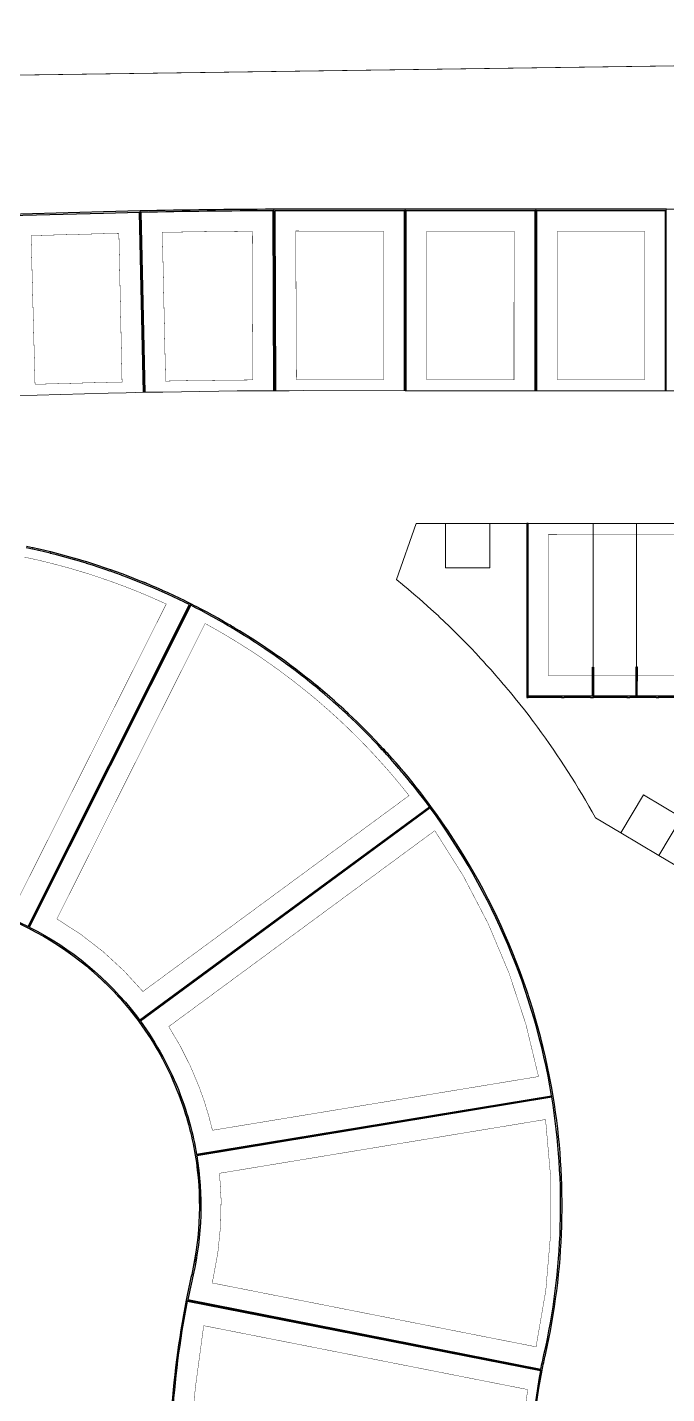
# Model space of a CAD drawing. Header units: centimetres. Extents: x -6122352 to 4157695, y -1694241 to 1947892.
# Drawn here: x -92802 to -4659, y -71780 to 116538 of the extents above; entities that cross this region are included whole.
import ezdxf

# ---------------------------------------------------------------- set-up
doc = ezdxf.new("R2010")
doc.units = ezdxf.units.CM
doc.header["$MEASUREMENT"] = 0
doc.linetypes.add('XR-AR-END-SETTING OUT PLAN$0$23261-XR-AR-SI-GF$0$HIDDEN', pattern=[0.375, 0.25, -0.125])
for name, color, linetype, lineweight, true_color in [('08-Compound Wall-1', 7, 'Continuous', 25, 0xa80000), ('08-Compound Wall-2', 6, 'Continuous', 25, 0xff00ff), ('23585-XR-AR-DAMAC PLOT LIMITS$0$1-End units', 7, 'Continuous', 5, 0xf8991e), ('23585-XR-AR-DAMAC PLOT LIMITS$0$1-Open Space', 7, 'Continuous', 5, 0x90cf5a), ('23585-XR-AR-DAMAC PLOT LIMITS$0$1-Utility', 7, 'Continuous', 5, 0x8db1ff)]:
    doc.layers.add(name, color=color, linetype=linetype, lineweight=lineweight, true_color=true_color)
doc.layers.add('23585-XR-AR-BOUNDARY WALLS AND SETBACKS$0$setback', color=7, linetype='XR-AR-END-SETTING OUT PLAN$0$23261-XR-AR-SI-GF$0$HIDDEN')
doc.layers.add('@MI-REF LAYER', color=7, linetype='Continuous')
for name, color, linetype, lineweight in [('23585-XR-AR-DAMAC PLOT LIMITS$0$1-LV3', 231, 'Continuous', 5), ('23585-XR-AR-DAMAC PLOT LIMITS$0$1-Mid units', 41, 'Continuous', 5), ('23585-XR-AR-DAMAC PLOT LIMITS$0$1-V75', 142, 'Continuous', 5), ('A-ANNO-TEXT', 3, 'Continuous', 25)]:
    doc.layers.add(name, color=color, linetype=linetype, lineweight=lineweight)
doc.layers.add('23585-XR-AR-DAMAC PLOT LIMITS$0$D-Phase New', color=7, linetype='Continuous', true_color=0x000080)

# ---------------------------------------------------------------- blocks, each defined once
blk = doc.blocks.new('23585-XR-AR-BOUNDARY WALLS AND SETBACKS')
at = {"transparency": 33554679}
h = blk.add_hatch(color=6, dxfattribs=at)
h.dxf.hatch_style = 1
h.paths.add_polyline_path([(496363.77, 2768902.43), (496363.69, 2768902.34), (496360.76, 2768905.03), (496360.84, 2768905.12)])
h.paths.add_polyline_path([(496367.82, 2768906.85), (496367.74, 2768906.76), (496364.76, 2768909.5), (496364.84, 2768909.59)])
h.paths.add_polyline_path([(496371.88, 2768911.28), (496371.8, 2768911.19), (496368.64, 2768914.08), (496368.72, 2768914.17)])
h.paths.add_polyline_path([(496376.04, 2768915.61), (496375.95, 2768915.52), (496372.87, 2768918.35), (496372.95, 2768918.44)])
h.paths.add_polyline_path([(496382.62, 2768916.75), (496382.54, 2768916.66), (496379.54, 2768919.22), (496379.62, 2768919.31)])
h.paths.add_polyline_path([(496380.09, 2768920.03), (496380.01, 2768919.94), (496376.75, 2768922.93), (496376.83, 2768923.02)])
h.paths.add_polyline_path([(496383.62, 2768923.7), (496379.57, 2768919.28), (496379.49, 2768919.36), (496383.53, 2768923.78)])
h.paths.add_polyline_path([(496379.57, 2768919.27), (496375.52, 2768914.85), (496375.43, 2768914.93), (496379.48, 2768919.35)])
h.paths.add_polyline_path([(496375.51, 2768914.85), (496372.96, 2768912.06), (496372.87, 2768912.13), (496375.43, 2768914.93)])
h.paths.add_polyline_path([(496386.56, 2768921.27), (496386.49, 2768921.18), (496383.6, 2768923.65), (496383.68, 2768923.74)])
h.paths.add_polyline_path([(496384.14, 2768924.45), (496384.06, 2768924.37), (496380.97, 2768927.2), (496381.06, 2768927.28)])
h.paths.add_polyline_path([(496387.68, 2768928.12), (496383.63, 2768923.7), (496383.54, 2768923.78), (496387.59, 2768928.2)])
h.paths.add_polyline_path([(496390.41, 2768925.88), (496390.33, 2768925.79), (496387.65, 2768928.08), (496387.73, 2768928.17)])
h.paths.add_polyline_path([(496391.74, 2768932.55), (496387.69, 2768928.13), (496387.6, 2768928.21), (496391.65, 2768932.63)])
h.paths.add_polyline_path([(496388.2, 2768928.88), (496388.11, 2768928.79), (496385.08, 2768931.57), (496385.16, 2768931.66)])
h.paths.add_polyline_path([(496394.3, 2768935.54), (496389.95, 2768939.52), (496390.03, 2768939.61), (496394.38, 2768935.63)])
h.paths.add_polyline_path([(496396.56, 2768937.81), (496394.48, 2768935.54), (496394.39, 2768935.63), (496396.47, 2768937.89)])
h.paths.add_polyline_path([(496394.47, 2768935.54), (496391.74, 2768932.56), (496391.65, 2768932.64), (496394.38, 2768935.62)])
h.paths.add_polyline_path([(496394.4, 2768935.44), (496398.75, 2768931.46), (496398.83, 2768931.54), (496394.48, 2768935.53)])
h.paths.add_polyline_path([(496403.7, 2768939.49), (496403.62, 2768939.4), (496400.58, 2768942.19), (496400.66, 2768942.28)])
h.paths.add_polyline_path([(496400.56, 2768942.37), (496400.48, 2768942.28), (496397.44, 2768945.06), (496397.52, 2768945.15)])
h.paths.add_polyline_path([(496400.61, 2768942.24), (496396.56, 2768937.82), (496396.48, 2768937.9), (496400.52, 2768942.32)])
h.paths.add_polyline_path([(496404.66, 2768946.66), (496400.62, 2768942.24), (496400.53, 2768942.32), (496404.58, 2768946.74)])
h.paths.add_polyline_path([(496407.8, 2768943.87), (496407.72, 2768943.78), (496404.63, 2768946.61), (496404.72, 2768946.7)])
h.paths.add_polyline_path([(496404.61, 2768946.8), (496404.53, 2768946.71), (496401.44, 2768949.54), (496401.53, 2768949.62)])
h.paths.add_polyline_path([(496408.72, 2768951.08), (496404.67, 2768946.67), (496404.58, 2768946.75), (496408.63, 2768951.16)])
h.paths.add_polyline_path([(496408.67, 2768951.22), (496408.58, 2768951.13), (496405.33, 2768954.11), (496405.41, 2768954.2)])
h.paths.add_polyline_path([(496412.03, 2768948.14), (496411.95, 2768948.05), (496408.69, 2768951.04), (496408.77, 2768951.12)])
h.paths.add_polyline_path([(496412.77, 2768955.51), (496408.72, 2768951.09), (496408.64, 2768951.17), (496412.68, 2768955.59)])
h.paths.add_polyline_path([(496416.77, 2768960.07), (496416.69, 2768959.98), (496413.43, 2768962.96), (496413.52, 2768963.05)])
h.paths.add_polyline_path([(496420.13, 2768956.99), (496420.05, 2768956.9), (496416.79, 2768959.88), (496416.88, 2768959.97)])
h.paths.add_polyline_path([(496416.82, 2768959.93), (496412.78, 2768955.51), (496412.69, 2768955.6), (496416.74, 2768960.01)])
h.paths.add_polyline_path([(496420.88, 2768964.35), (496416.83, 2768959.94), (496416.74, 2768960.02), (496420.79, 2768964.44)])
h.paths.add_polyline_path([(496412.72, 2768955.64), (496412.64, 2768955.55), (496409.55, 2768958.38), (496409.63, 2768958.47)])
h.paths.add_polyline_path([(496415.91, 2768952.72), (496415.83, 2768952.63), (496412.74, 2768955.46), (496412.82, 2768955.55)])
h.paths.add_polyline_path([(496424.01, 2768961.57), (496423.93, 2768961.48), (496420.85, 2768964.31), (496420.93, 2768964.4)])
h.paths.add_polyline_path([(496420.83, 2768964.49), (496420.74, 2768964.4), (496417.66, 2768967.23), (496417.74, 2768967.32)])
h.paths.add_polyline_path([(496428.24, 2768965.84), (496428.16, 2768965.75), (496424.9, 2768968.73), (496424.98, 2768968.82)])
h.paths.add_polyline_path([(496424.88, 2768968.91), (496424.8, 2768968.83), (496421.54, 2768971.81), (496421.62, 2768971.9)])
h.paths.add_polyline_path([(496424.93, 2768968.78), (496420.88, 2768964.36), (496420.8, 2768964.44), (496424.84, 2768968.86)])
h.paths.add_polyline_path([(496428.98, 2768973.2), (496424.94, 2768968.79), (496424.85, 2768968.87), (496428.9, 2768973.28)])
h.paths.add_polyline_path([(496428.93, 2768973.34), (496428.85, 2768973.25), (496425.76, 2768976.08), (496425.85, 2768976.17)])
h.paths.add_polyline_path([(496432.12, 2768970.42), (496432.04, 2768970.33), (496428.95, 2768973.15), (496429.04, 2768973.24)])
h.paths.add_polyline_path([(496433.04, 2768977.63), (496428.99, 2768973.21), (496428.9, 2768973.29), (496432.95, 2768977.71)])
h.paths.add_polyline_path([(496436.12, 2768974.89), (496436.04, 2768974.8), (496433.01, 2768977.58), (496433.09, 2768977.67)])
h.paths.add_polyline_path([(496432.99, 2768977.76), (496432.91, 2768977.67), (496429.87, 2768980.45), (496429.95, 2768980.54)])
h.paths.add_polyline_path([(496437.09, 2768982.05), (496433.04, 2768977.63), (496432.96, 2768977.71), (496437, 2768982.13)])
h.paths.add_polyline_path([(496439.08, 2768984.22), (496437.1, 2768982.06), (496437.01, 2768982.14), (496438.99, 2768984.3)])
h.paths.add_polyline_path([(496450.51, 2768990.59), (496450.43, 2768990.51), (496447.4, 2768993.28), (496447.48, 2768993.37)])
h.paths.add_polyline_path([(496447.38, 2768993.47), (496447.29, 2768993.38), (496444.26, 2768996.16), (496444.34, 2768996.25)])
h.paths.add_polyline_path([(496447.43, 2768993.33), (496443.38, 2768988.91), (496443.29, 2768988.99), (496447.34, 2768993.41)])
h.paths.add_polyline_path([(496451.48, 2768997.75), (496447.43, 2768993.34), (496447.35, 2768993.42), (496451.39, 2768997.83)])
h.paths.add_polyline_path([(496454.62, 2768994.97), (496454.53, 2768994.88), (496451.45, 2768997.71), (496451.53, 2768997.79)])
h.paths.add_polyline_path([(496451.43, 2768997.89), (496451.35, 2768997.8), (496448.26, 2769000.63), (496448.34, 2769000.72)])
h.paths.add_polyline_path([(496455.53, 2769002.18), (496451.49, 2768997.76), (496451.4, 2768997.84), (496455.45, 2769002.26)])
h.paths.add_polyline_path([(496458.84, 2768999.24), (496458.76, 2768999.15), (496455.5, 2769002.13), (496455.59, 2769002.22)])
h.paths.add_polyline_path([(496455.48, 2769002.31), (496455.4, 2769002.22), (496452.14, 2769005.21), (496452.23, 2769005.3)])
h.paths.add_polyline_path([(496459.59, 2769006.6), (496455.54, 2769002.18), (496455.45, 2769002.27), (496459.5, 2769006.68)])
h.paths.add_polyline_path([(496462.72, 2769003.82), (496462.64, 2769003.73), (496459.56, 2769006.55), (496459.64, 2769006.64)])
h.paths.add_polyline_path([(496459.54, 2769006.74), (496459.46, 2769006.65), (496456.37, 2769009.48), (496456.45, 2769009.57)])
h.paths.add_polyline_path([(496463.64, 2769011.03), (496459.59, 2769006.61), (496459.51, 2769006.69), (496463.55, 2769011.11)])
h.paths.add_polyline_path([(496466.95, 2769008.09), (496466.86, 2769008), (496463.61, 2769010.98), (496463.69, 2769011.07)])
h.paths.add_polyline_path([(496463.59, 2769011.16), (496463.51, 2769011.07), (496460.25, 2769014.06), (496460.33, 2769014.15)])
h.paths.add_polyline_path([(496467.69, 2769015.45), (496463.65, 2769011.03), (496463.56, 2769011.11), (496467.61, 2769015.53)])
h.paths.add_polyline_path([(496470.83, 2769012.67), (496470.75, 2769012.58), (496467.67, 2769015.4), (496467.75, 2769015.49)])
h.paths.add_polyline_path([(496467.64, 2769015.58), (496467.56, 2769015.5), (496464.47, 2769018.32), (496464.56, 2769018.41)])
h.paths.add_polyline_path([(496471.75, 2769019.87), (496467.7, 2769015.46), (496467.61, 2769015.54), (496471.66, 2769019.95)])
h.paths.add_polyline_path([(496475.05, 2769016.93), (496474.97, 2769016.85), (496471.72, 2769019.83), (496471.8, 2769019.91)])
h.paths.add_polyline_path([(496471.7, 2769020.01), (496471.62, 2769019.92), (496468.36, 2769022.9), (496468.44, 2769022.99)])
h.paths.add_polyline_path([(496475.8, 2769024.3), (496471.76, 2769019.88), (496471.67, 2769019.96), (496475.71, 2769024.38)])
h.paths.add_polyline_path([(496478.94, 2769021.51), (496478.85, 2769021.42), (496475.77, 2769024.25), (496475.85, 2769024.34)])
h.paths.add_polyline_path([(496475.75, 2769024.43), (496475.67, 2769024.34), (496472.58, 2769027.17), (496472.66, 2769027.26)])
h.paths.add_polyline_path([(496479.85, 2769028.72), (496475.81, 2769024.3), (496475.72, 2769024.38), (496479.77, 2769028.8)])
h.paths.add_polyline_path([(496482.94, 2769025.98), (496482.86, 2769025.9), (496479.83, 2769028.67), (496479.91, 2769028.76)])
h.paths.add_polyline_path([(496479.8, 2769028.86), (496479.72, 2769028.77), (496476.69, 2769031.55), (496476.77, 2769031.64)])
h.paths.add_polyline_path([(496483.91, 2769033.14), (496479.86, 2769028.73), (496479.77, 2769028.81), (496483.82, 2769033.23)])
h.paths.add_polyline_path([(496488.16, 2769037.79), (496486.09, 2769035.52), (496486, 2769035.6), (496488.08, 2769037.87)])
h.paths.add_polyline_path([(496485.9, 2769035.51), (496481.55, 2769039.5), (496481.63, 2769039.59), (496485.98, 2769035.6)])
h.paths.add_polyline_path([(496486.08, 2769035.51), (496483.92, 2769033.15), (496483.83, 2769033.23), (496485.99, 2769035.6)])
h.paths.add_polyline_path([(496486.01, 2769035.42), (496490.36, 2769031.43), (496490.44, 2769031.52), (496486.09, 2769035.51)])
h.paths.add_polyline_path([(496495.3, 2769039.47), (496495.22, 2769039.38), (496492.19, 2769042.17), (496492.27, 2769042.25)])
h.paths.add_polyline_path([(496492.17, 2769042.35), (496492.08, 2769042.26), (496489.05, 2769045.04), (496489.13, 2769045.13)])
h.paths.add_polyline_path([(496492.22, 2769042.21), (496488.17, 2769037.8), (496488.08, 2769037.88), (496492.13, 2769042.29)])
h.paths.add_polyline_path([(496496.27, 2769046.64), (496492.22, 2769042.22), (496492.14, 2769042.3), (496496.18, 2769046.72)])
h.paths.add_polyline_path([(496499.41, 2769043.85), (496499.33, 2769043.76), (496496.24, 2769046.59), (496496.32, 2769046.68)])
h.paths.add_polyline_path([(496496.22, 2769046.77), (496496.14, 2769046.68), (496493.05, 2769049.51), (496493.13, 2769049.6)])
h.paths.add_polyline_path([(496500.32, 2769051.06), (496496.28, 2769046.64), (496496.19, 2769046.72), (496500.24, 2769051.14)])
h.paths.add_polyline_path([(496503.63, 2769048.12), (496503.55, 2769048.03), (496500.3, 2769051.01), (496500.38, 2769051.1)])
h.paths.add_polyline_path([(496500.27, 2769051.2), (496500.19, 2769051.11), (496496.94, 2769054.09), (496497.02, 2769054.18)])
h.paths.add_polyline_path([(496504.38, 2769055.48), (496500.33, 2769051.07), (496500.24, 2769051.15), (496504.29, 2769055.56)])
h.paths.add_polyline_path([(496507.52, 2769052.7), (496507.44, 2769052.61), (496504.35, 2769055.44), (496504.43, 2769055.52)])
h.paths.add_polyline_path([(496504.33, 2769055.62), (496504.25, 2769055.53), (496501.16, 2769058.36), (496501.24, 2769058.45)])
h.paths.add_polyline_path([(496508.43, 2769059.91), (496504.39, 2769055.49), (496504.3, 2769055.57), (496508.34, 2769059.99)])
h.paths.add_polyline_path([(496511.74, 2769056.97), (496511.66, 2769056.88), (496508.4, 2769059.86), (496508.48, 2769059.95)])
h.paths.add_polyline_path([(496508.38, 2769060.04), (496508.3, 2769059.95), (496505.04, 2769062.94), (496505.12, 2769063.03)])
h.paths.add_polyline_path([(496512.49, 2769064.33), (496508.44, 2769059.92), (496508.35, 2769060), (496512.4, 2769064.41)])
h.paths.add_polyline_path([(496515.62, 2769061.54), (496515.54, 2769061.46), (496512.46, 2769064.28), (496512.54, 2769064.37)])
h.paths.add_polyline_path([(496512.43, 2769064.47), (496512.35, 2769064.38), (496509.26, 2769067.21), (496509.35, 2769067.3)])
h.paths.add_polyline_path([(496516.54, 2769068.76), (496512.49, 2769064.34), (496512.4, 2769064.42), (496516.45, 2769068.84)])
h.paths.add_polyline_path([(496519.85, 2769065.81), (496519.77, 2769065.72), (496516.51, 2769068.71), (496516.59, 2769068.8)])
h.paths.add_polyline_path([(496516.49, 2769068.89), (496516.41, 2769068.8), (496513.15, 2769071.79), (496513.23, 2769071.88)])
h.paths.add_polyline_path([(496520.59, 2769073.18), (496516.55, 2769068.76), (496516.46, 2769068.84), (496520.5, 2769073.26)])
h.paths.add_polyline_path([(496524.65, 2769077.6), (496520.6, 2769073.19), (496520.51, 2769073.27), (496524.56, 2769077.68)])
h.paths.add_polyline_path([(496520.54, 2769073.31), (496520.46, 2769073.23), (496517.37, 2769076.06), (496517.45, 2769076.14)])
h.paths.add_polyline_path([(496523.73, 2769070.39), (496523.65, 2769070.3), (496520.56, 2769073.13), (496520.64, 2769073.22)])
h.paths.add_polyline_path([(496527.73, 2769074.86), (496527.65, 2769074.77), (496524.62, 2769077.56), (496524.7, 2769077.64)])
h.paths.add_polyline_path([(496524.59, 2769077.74), (496524.51, 2769077.65), (496521.48, 2769080.43), (496521.56, 2769080.52)])
h.paths.add_polyline_path([(496528.7, 2769082.03), (496524.65, 2769077.61), (496524.56, 2769077.69), (496528.61, 2769082.11)])
h.paths.add_polyline_path([(496530.8, 2769084.3), (496535.15, 2769080.32), (496535.23, 2769080.4), (496530.88, 2769084.39)])
h.paths.add_polyline_path([(496530.69, 2769084.4), (496526.34, 2769088.38), (496526.43, 2769088.47), (496530.77, 2769084.48)])
h.paths.add_polyline_path([(496530.87, 2769084.4), (496528.71, 2769082.03), (496528.62, 2769082.12), (496530.78, 2769084.48)])
h.paths.add_polyline_path([(496532.95, 2769086.67), (496530.88, 2769084.4), (496530.79, 2769084.49), (496532.87, 2769086.75)])
h.paths.add_polyline_path([(496540.1, 2769088.35), (496540.02, 2769088.27), (496536.98, 2769091.05), (496537.06, 2769091.14)])
h.paths.add_polyline_path([(496536.96, 2769091.23), (496536.88, 2769091.14), (496533.84, 2769093.92), (496533.92, 2769094.01)])
h.paths.add_polyline_path([(496537.01, 2769091.1), (496532.96, 2769086.68), (496532.87, 2769086.76), (496536.92, 2769091.18)])
h.paths.add_polyline_path([(496541.06, 2769095.52), (496537.02, 2769091.1), (496536.93, 2769091.18), (496540.97, 2769095.6)])
h.paths.add_polyline_path([(496544.2, 2769092.73), (496544.12, 2769092.64), (496541.03, 2769095.47), (496541.11, 2769095.56)])
h.paths.add_polyline_path([(496541.01, 2769095.65), (496540.93, 2769095.57), (496537.84, 2769098.39), (496537.92, 2769098.48)])
h.paths.add_polyline_path([(496545.12, 2769099.94), (496541.07, 2769095.53), (496540.98, 2769095.61), (496545.03, 2769100.02)])
h.paths.add_polyline_path([(496548.2, 2769097.2), (496548.12, 2769097.11), (496545.09, 2769099.9), (496545.17, 2769099.98)])
h.paths.add_polyline_path([(496545.06, 2769100.08), (496544.98, 2769099.99), (496541.95, 2769102.77), (496542.03, 2769102.86)])
h.paths.add_polyline_path([(496549.17, 2769104.37), (496545.12, 2769099.95), (496545.03, 2769100.03), (496549.08, 2769104.45)])
h.paths.add_polyline_path([(496551.16, 2769106.54), (496549.18, 2769104.37), (496549.09, 2769104.46), (496551.07, 2769106.62)])
h.paths.add_polyline_path([(496526.34, 2769088.39), (496521.91, 2769092.44), (496521.99, 2769092.53), (496526.42, 2769088.48)])
h.paths.add_polyline_path([(496521.91, 2769092.45), (496517.48, 2769096.5), (496517.56, 2769096.59), (496521.99, 2769092.54)])
h.paths.add_polyline_path([(496517.47, 2769096.51), (496513.05, 2769100.56), (496513.13, 2769100.65), (496517.56, 2769096.6)])
h.paths.add_polyline_path([(496539.59, 2769076.25), (496544.01, 2769072.2), (496544.09, 2769072.28), (496539.67, 2769076.34)])
h.paths.add_polyline_path([(496535.15, 2769080.31), (496539.58, 2769076.26), (496539.66, 2769076.34), (496535.24, 2769080.4)])
h.paths.add_polyline_path([(496544.02, 2769072.19), (496548.44, 2769068.14), (496548.52, 2769068.22), (496544.1, 2769072.28)])
h.paths.add_polyline_path([(496481.55, 2769039.51), (496477.12, 2769043.56), (496477.2, 2769043.65), (496481.63, 2769039.59)])
h.paths.add_polyline_path([(496477.12, 2769043.57), (496472.69, 2769047.62), (496472.77, 2769047.71), (496477.2, 2769043.65)])
h.paths.add_polyline_path([(496472.68, 2769047.63), (496468.26, 2769051.68), (496468.34, 2769051.77), (496472.77, 2769047.72)])
h.paths.add_polyline_path([(496494.8, 2769027.37), (496499.22, 2769023.31), (496499.3, 2769023.4), (496494.88, 2769027.45)])
h.paths.add_polyline_path([(496490.36, 2769031.43), (496494.79, 2769027.37), (496494.87, 2769027.46), (496490.45, 2769031.52)])
h.paths.add_polyline_path([(496499.23, 2769023.31), (496503.65, 2769019.25), (496503.73, 2769019.34), (496499.31, 2769023.39)])
h.paths.add_polyline_path([(496389.94, 2768939.53), (496385.52, 2768943.58), (496385.6, 2768943.67), (496390.02, 2768939.62)])
h.paths.add_polyline_path([(496381.08, 2768947.65), (496376.65, 2768951.7), (496376.73, 2768951.79), (496381.16, 2768947.74)])
h.paths.add_polyline_path([(496385.51, 2768943.59), (496381.08, 2768947.64), (496381.17, 2768947.73), (496385.59, 2768943.68)])
h.paths.add_polyline_path([(496398.76, 2768931.45), (496403.18, 2768927.4), (496403.26, 2768927.48), (496398.84, 2768931.54)])
h.paths.add_polyline_path([(496403.19, 2768927.39), (496407.61, 2768923.34), (496407.69, 2768923.42), (496403.27, 2768927.48)])
h.paths.add_polyline_path([(496407.62, 2768923.33), (496412.04, 2768919.28), (496412.12, 2768919.36), (496407.7, 2768923.42)])
h.paths.add_polyline_path([(496443.37, 2768988.91), (496441.39, 2768986.74), (496441.3, 2768986.82), (496443.29, 2768988.99)])
at = {"layer": '08-Compound Wall-1', "color": 3}
for points in [[(496369.97, 2768909), (496372.7, 2768911.98), (496372.61, 2768912.06), (496369.88, 2768909.08)], [(496369.87, 2768909.08), (496366.88, 2768905.81), (496367.03, 2768905.67), (496367.3, 2768905.97), (496367.24, 2768906.02), (496369.69, 2768908.7), (496369.75, 2768908.65), (496370.02, 2768908.94)], [(496344.37, 2768907.82), (496347.68, 2768904.78), (496347.77, 2768904.87), (496344.45, 2768907.91)], [(496363.88, 2768902.35), (496366.96, 2768905.72), (496366.87, 2768905.8), (496363.79, 2768902.44)], [(496351.19, 2768901.74), (496347.77, 2768904.87), (496347.64, 2768904.72), (496347.93, 2768904.45), (496347.99, 2768904.51), (496350.81, 2768901.92), (496350.76, 2768901.86), (496351.05, 2768901.59)], [(496351.12, 2768901.64), (496354.48, 2768898.56), (496354.56, 2768898.64), (496351.2, 2768901.73)], [(496363.78, 2768902.43), (496360.79, 2768899.16), (496360.93, 2768899.02), (496361.21, 2768899.32), (496361.15, 2768899.37), (496363.6, 2768902.05), (496363.66, 2768902), (496363.93, 2768902.29)], [(496357.84, 2768895.64), (496354.57, 2768898.64), (496354.43, 2768898.49), (496354.73, 2768898.22), (496354.78, 2768898.28), (496357.46, 2768895.83), (496357.41, 2768895.77), (496357.7, 2768895.5)], [(496357.79, 2768895.71), (496360.87, 2768899.07), (496360.78, 2768899.15), (496357.7, 2768895.79)]]:
    blk.add_lwpolyline(points, close=True, dxfattribs=at)
at = {"layer": '08-Compound Wall-2'}
for points in [[(496412.48, 2769017.89), (496394.04, 2769034.78), (496381.88, 2769021.51), (496369.72, 2769008.24), (496357.71, 2768995.12), (496357.56, 2768994.96), (496345.4, 2768981.69), (496333.24, 2768968.42), (496321.08, 2768955.15), (496308.92, 2768941.88), (496296.76, 2768928.61), (496287.32, 2768918.31), (496284.54, 2768915.26, 0.004459), (496272.25, 2768901.5), (496268.92, 2768897.67), (496260.36, 2768887.82)], [(496302.97, 2768898.37), (496284.62, 2768915.05, 0.004411), (496272.47, 2768901.44), (496291.12, 2768885.09)], [(496318.17, 2768812.07, -0.118311), (496334.68, 2768823.35, -0.113525), (496353.71, 2768825.99), (496354.11, 2768825.95), (496354.51, 2768825.91, -0.067539), (496365.7, 2768823.15, -0.05037), (496373.35, 2768819.2, -0.096907), (496385.14, 2768807.74, 0.007174), (496387.24, 2768804.81, 0.066802), (496410.38, 2768780.85, 0.066801)], [(496441.4, 2768820.07, -0.066834), (496427.5, 2768834.45, -0.007156), (496426.25, 2768836.2, 0.096961), (496400.68, 2768861.08, 0.11832), (496359.86, 2768875.63), (496359.05, 2768875.71), (496359, 2768875.72), (496358.16, 2768875.8), (496357.3, 2768875.87), (496356.45, 2768875.94), (496355.6, 2768875.99), (496355.52, 2768876), (496354.72, 2768876.04), (496353.88, 2768876.08, 0.002326), (496353.02, 2768876.11), (496352.17, 2768876.14), (496351.31, 2768876.15), (496350.45, 2768876.16, 0.002414), (496349.55, 2768876.16), (496348.73, 2768876.16), (496347.92, 2768876.14), (496347.85, 2768876.14), (496347, 2768876.12), (496346.14, 2768876.09), (496345.29, 2768876.05), (496344.44, 2768876), (496344.39, 2768876), (496343.58, 2768875.95), (496342.77, 2768875.89), (496342.72, 2768875.88), (496341.86, 2768875.81), (496341.01, 2768875.73), (496340.16, 2768875.65), (496339.31, 2768875.55), (496339.25, 2768875.55), (496338.45, 2768875.45), (496337.63, 2768875.35), (496337.6, 2768875.34), (496336.83, 2768875.23), (496336.74, 2768875.22), (496335.9, 2768875.1), (496335.06, 2768874.96), (496334.21, 2768874.82), (496333.38, 2768874.68), (496333.34, 2768874.67), (496332.53, 2768874.52), (496331.74, 2768874.36), (496331.68, 2768874.35), (496330.84, 2768874.18), (496330, 2768874), (496329.17, 2768873.81), (496328.34, 2768873.62), (496328.29, 2768873.61), (496327.5, 2768873.41), (496326.71, 2768873.21), (496326.67, 2768873.2), (496325.84, 2768872.98), (496325.01, 2768872.75), (496324.19, 2768872.52), (496323.37, 2768872.28, 0.002326), (496322.54, 2768872.03), (496321.74, 2768871.78), (496320.97, 2768871.53), (496320.9, 2768871.51), (496320.09, 2768871.24), (496319.28, 2768870.96), (496318.48, 2768870.67), (496317.68, 2768870.38), (496317.64, 2768870.36), (496316.88, 2768870.08), (496316.12, 2768869.78), (496316.06, 2768869.76), (496315.27, 2768869.45), (496314.48, 2768869.12), (496313.69, 2768868.8), (496312.91, 2768868.46), (496312.85, 2768868.44), (496312.11, 2768868.11), (496311.36, 2768867.77), (496311.33, 2768867.76), (496310.55, 2768867.4), (496309.78, 2768867.03), (496309.01, 2768866.65), (496308.24, 2768866.28), (496307.48, 2768865.89), (496307.45, 2768865.87), (496306.72, 2768865.5), (496306.01, 2768865.12), (496305.95, 2768865.08), (496305.2, 2768864.68), (496304.45, 2768864.26), (496303.71, 2768863.84), (496302.97, 2768863.41), (496302.93, 2768863.39), (496302.23, 2768862.97), (496301.53, 2768862.55), (496301.49, 2768862.52), (496300.76, 2768862.07), (496300.04, 2768861.62), (496299.32, 2768861.15), (496298.61, 2768860.69), (496298.56, 2768860.65), (496297.89, 2768860.2), (496297.21, 2768859.74), (496297.18, 2768859.72), (496296.54, 2768859.27), (496296.47, 2768859.22), (496295.78, 2768858.73)], [(496318.09, 2768812.28, -0.117133), (496334.52, 2768823.5), (496316.85, 2768869.86), (496316.19, 2768869.6), (496316.14, 2768869.58), (496315.34, 2768869.26), (496314.55, 2768868.94), (496313.76, 2768868.61), (496312.99, 2768868.28), (496312.93, 2768868.25), (496312.2, 2768867.93), (496311.45, 2768867.59), (496311.41, 2768867.58), (496310.64, 2768867.22), (496309.86, 2768866.85), (496309.09, 2768866.47), (496308.33, 2768866.1), (496307.57, 2768865.71), (496307.55, 2768865.7), (496306.82, 2768865.32), (496306.11, 2768864.94), (496306.04, 2768864.91), (496305.3, 2768864.5), (496304.55, 2768864.09), (496303.81, 2768863.66), (496303.07, 2768863.24), (496303.03, 2768863.22), (496302.33, 2768862.8), (496301.64, 2768862.38), (496301.6, 2768862.35), (496300.87, 2768861.9), (496300.14, 2768861.45), (496299.43, 2768860.98), (496298.72, 2768860.52), (496298.67, 2768860.49), (496298, 2768860.04), (496297.32, 2768859.57), (496297.3, 2768859.56), (496296.65, 2768859.11), (496296.59, 2768859.06), (496295.89, 2768858.57)]]:
    blk.add_lwpolyline(points, format="xyb", dxfattribs=at)
for points in [[(496339.45, 2768938.19), (496321.16, 2768954.94), (496309.14, 2768941.82), (496327.42, 2768925.06)], [(496327.29, 2768924.92), (496309, 2768941.67), (496296.98, 2768928.55), (496315.26, 2768911.79)], [(496315.13, 2768911.65), (496296.84, 2768928.4), (496287.47, 2768918.17), (496284.76, 2768915.2), (496303.11, 2768898.52)], [(496344.45, 2768907.92), (496340.14, 2768911.86), (496340.01, 2768911.71), (496340.3, 2768911.44), (496340.36, 2768911.5), (496344.07, 2768908.1), (496344.02, 2768908.04), (496344.31, 2768907.77), (496344.45, 2768907.92)], [(496290.99, 2768884.94), (496272.34, 2768901.29), (496269.07, 2768897.54), (496260.58, 2768887.77), (496279.31, 2768871.51)]]:
    blk.add_lwpolyline(points, dxfattribs=at)
for points in [[(496367.82, 2768906.85), (496367.74, 2768906.76), (496364.76, 2768909.5), (496364.84, 2768909.59)], [(496363.77, 2768902.43), (496363.69, 2768902.34), (496360.76, 2768905.03), (496360.84, 2768905.12)]]:
    blk.add_lwpolyline(points, close=True, dxfattribs=at)
for points in [[(496359.74, 2768875.45), (496359.03, 2768875.52), (496358.98, 2768875.52), (496358.14, 2768875.6), (496357.29, 2768875.67), (496356.44, 2768875.74), (496355.59, 2768875.79), (496355.51, 2768875.8), (496354.71, 2768875.84), (496353.87, 2768875.88, 0.002324), (496353.01, 2768875.91), (496352.16, 2768875.94), (496351.31, 2768875.95), (496350.45, 2768875.96, 0.002412), (496349.56, 2768875.96), (496348.73, 2768875.96), (496347.93, 2768875.94), (496347.86, 2768875.94), (496347.01, 2768875.92), (496346.15, 2768875.89), (496345.3, 2768875.85), (496344.45, 2768875.8), (496344.41, 2768875.8), (496343.59, 2768875.75), (496342.78, 2768875.69), (496342.73, 2768875.69), (496341.88, 2768875.61), (496341.03, 2768875.54), (496340.18, 2768875.45), (496339.34, 2768875.36), (496339.27, 2768875.35), (496338.48, 2768875.25), (496337.66, 2768875.15), (496337.63, 2768875.14), (496336.85, 2768875.04), (496336.77, 2768875.02), (496335.93, 2768874.9), (496335.09, 2768874.77), (496334.25, 2768874.63), (496333.41, 2768874.48), (496333.38, 2768874.47), (496332.57, 2768874.32), (496331.78, 2768874.17), (496331.72, 2768874.16), (496330.88, 2768873.98), (496330.05, 2768873.8), (496329.21, 2768873.62), (496328.39, 2768873.42), (496328.34, 2768873.41), (496327.55, 2768873.22), (496326.76, 2768873.02), (496326.72, 2768873.01), (496325.89, 2768872.79), (496325.06, 2768872.56), (496324.24, 2768872.33), (496323.42, 2768872.09, 0.002324), (496322.6, 2768871.84), (496321.8, 2768871.59), (496321.04, 2768871.34), (496320.96, 2768871.32), (496320.16, 2768871.05), (496319.35, 2768870.77), (496318.54, 2768870.48), (496317.75, 2768870.19), (496317.71, 2768870.18), (496317.04, 2768869.93), (496334.7, 2768823.57, -0.112939), (496353.73, 2768826.19), (496354.13, 2768826.15), (496354.44, 2768826.12)], [(496400.48, 2768860.96, 0.117773), (496359.93, 2768875.42), (496354.63, 2768826.1, -0.066955), (496365.77, 2768823.34, -0.049788), (496373.37, 2768819.42)], [(496427.28, 2768834.42, -0.006825), (496426.09, 2768836.09, 0.096688), (496400.65, 2768860.85), (496373.54, 2768819.31, -0.09632), (496385.31, 2768807.85, 0.006974), (496387.34, 2768805.01)], [(496441.2, 2768819.97), (496410.43, 2768781.07, -0.0664), (496387.46, 2768804.85), (496427.4, 2768834.25, 0.066167)]]:
    blk.add_lwpolyline(points, format="xyb", close=True, dxfattribs=at)
at = {"layer": '23585-XR-AR-BOUNDARY WALLS AND SETBACKS$0$setback', "ltscale": 40, "const_width": 0.05}
for points in [[(496336.38, 2768937.06), (496328.28, 2768928.22), (496313.16, 2768942.06), (496321.27, 2768950.91)], [(496324.22, 2768923.79), (496316.12, 2768914.94), (496301, 2768928.79), (496309.11, 2768937.64)], [(496312.06, 2768910.52), (496304.65, 2768902.43), (496303.95, 2768901.67), (496288.78, 2768915.46), (496289.54, 2768916.28), (496296.95, 2768924.37)], [(496287.95, 2768883.74), (496286.66, 2768882.27), (496280.08, 2768874.68), (496264.6, 2768888.12), (496271.18, 2768895.7), (496272.54, 2768897.26)]]:
    blk.add_lwpolyline(points, close=True, dxfattribs=at)
blk.add_lwpolyline([(496375.77, 2768948.52), (496371.62, 2768943.99), (496367.56, 2768939.56), (496363.51, 2768935.14), (496359.46, 2768930.72), (496355.4, 2768926.29), (496351.35, 2768921.87), (496347.3, 2768917.44), (496343.14, 2768912.91), (496357.52, 2768899.73), (496361.67, 2768904.27), (496365.73, 2768908.69), (496369.78, 2768913.12), (496370.56, 2768913.97), (496373.83, 2768917.54), (496377.31, 2768921.34), (496377.89, 2768921.97), (496378.85, 2768923.01), (496381.37, 2768925.77), (496381.94, 2768926.39), (496385.43, 2768930.19), (496385.99, 2768930.81), (496390.15, 2768935.35), (496375.77, 2768948.52)], dxfattribs=at)
for points in [[(496299.92, 2768897.23), (496298.48, 2768895.63), (496296.76, 2768893.71), (496295.04, 2768891.79), (496293.33, 2768889.87), (496291.91, 2768888.25), (496276.49, 2768901.77, -0.003005), (496284.75, 2768911.02)], [(496397.32, 2768861.42), (496372.42, 2768823.27, 0.033973), (496366.8, 2768825.94, 0.051109), (496357.81, 2768828.48), (496362.67, 2768873.77, -0.101698)], [(496387.9, 2768809.02), (496424.56, 2768836.01, 0.086454), (496402.34, 2768858.14), (496377.45, 2768819.99, -0.080394), (496387.61, 2768809.45, 0.001055)], [(496409.91, 2768785.1), (496438.15, 2768820.8, -0.047194), (496428.12, 2768831.18), (496391.46, 2768804.19, 0.054478)]]:
    blk.add_lwpolyline(points, format="xyb", close=True, dxfattribs=at)
at = {"layer": '23585-XR-AR-BOUNDARY WALLS AND SETBACKS$0$setback', "ltscale": 25, "const_width": 0.05}
blk.add_lwpolyline([(496356.71, 2768874.41), (496356.34, 2768874.44), (496355.51, 2768874.49), (496355.44, 2768874.5), (496354.64, 2768874.54), (496353.82, 2768874.58, 0.002836), (496352.78, 2768874.62), (496352.13, 2768874.64), (496351.29, 2768874.65), (496350.44, 2768874.66, 0.002737), (496349.44, 2768874.66), (496348.75, 2768874.66), (496347.95, 2768874.64), (496347.89, 2768874.64), (496347.05, 2768874.62), (496346.2, 2768874.59), (496345.36, 2768874.55), (496344.53, 2768874.5), (496344.49, 2768874.5), (496343.68, 2768874.45), (496342.88, 2768874.39), (496342.84, 2768874.39), (496342, 2768874.32), (496341.15, 2768874.24), (496340.32, 2768874.16), (496339.48, 2768874.06), (496339.43, 2768874.06), (496338.64, 2768873.96), (496337.83, 2768873.86), (496337.81, 2768873.85), (496337.04, 2768873.75), (496336.96, 2768873.74), (496336.13, 2768873.61), (496335.3, 2768873.48), (496334.47, 2768873.34), (496333.63, 2768873.2), (496333.61, 2768873.19), (496332.82, 2768873.05), (496332.03, 2768872.89), (496331.97, 2768872.88), (496331.15, 2768872.71), (496330.32, 2768872.53), (496329.5, 2768872.35), (496328.69, 2768872.16), (496328.64, 2768872.15), (496327.86, 2768871.96), (496327.08, 2768871.76), (496327.04, 2768871.75), (496326.23, 2768871.53), (496325.41, 2768871.31), (496324.6, 2768871.08), (496323.79, 2768870.84, 0.00231), (496322.98, 2768870.6), (496322.19, 2768870.35), (496321.44, 2768870.1), (496321.37, 2768870.08), (496320.58, 2768869.82), (496320.23, 2768869.7)], format="xyb", dxfattribs=at)
at = {"layer": '23585-XR-AR-BOUNDARY WALLS AND SETBACKS$0$setback', "ltscale": 40, "const_width": 0.05}
for points in [[(496320.23, 2768869.7), (496336.45, 2768827.13, -0.085226), (496351.84, 2768829.12), (496356.71, 2768874.41)], [(496284.26, 2768846.81), (496318.03, 2768816.24, -0.085221), (496330.84, 2768825), (496314.63, 2768867.56)]]:
    blk.add_lwpolyline(points, format="xyb", dxfattribs=at)
at = {"layer": '23585-XR-AR-BOUNDARY WALLS AND SETBACKS$0$setback', "ltscale": 25, "const_width": 0.05}
blk.add_lwpolyline([(496314.63, 2768867.56), (496314.27, 2768867.41), (496313.5, 2768867.08), (496313.46, 2768867.06), (496312.72, 2768866.74), (496311.99, 2768866.41), (496311.96, 2768866.4), (496311.19, 2768866.04), (496310.43, 2768865.68), (496309.67, 2768865.31), (496308.91, 2768864.94), (496308.17, 2768864.55), (496308.14, 2768864.54), (496307.42, 2768864.17), (496306.72, 2768863.79), (496306.66, 2768863.76), (496305.92, 2768863.36), (496305.19, 2768862.95), (496304.45, 2768862.54), (496303.74, 2768862.12), (496303, 2768861.68), (496302.31, 2768861.27), (496302.28, 2768861.25), (496301.56, 2768860.8), (496300.84, 2768860.35), (496300.14, 2768859.89), (496299.38, 2768859.4), (496298.73, 2768858.96), (496298.05, 2768858.5), (496298.03, 2768858.49), (496297.4, 2768858.04), (496297.34, 2768858), (496296.65, 2768857.51)], dxfattribs=at)
blk = doc.blocks.new('A$C9d9485f6')
at = {"layer": 'A-ANNO-TEXT', "rotation": 312.4881850805905}
blk.add_blockref('23585-XR-AR-BOUNDARY WALLS AND SETBACKS', (-2377088.53, -1504219.25), dxfattribs=at)
blk = doc.blocks.new('23585-XR-AR-DAMAC PLOT LIMITS')
at = {"layer": '23585-XR-AR-DAMAC PLOT LIMITS$0$1-End units', "color": 251, "true_color": 0x636466}
blk.add_lwpolyline([(496363.89, 2768902.24), (496357.7, 2768895.5), (496340.01, 2768911.71), (496346.19, 2768918.46)], close=True, dxfattribs=at)
at = {"layer": '23585-XR-AR-DAMAC PLOT LIMITS$0$1-LV3', "color": 251, "true_color": 0x636466}
for points in [[(496351.68, 2768951.53), (496339.52, 2768938.26), (496321.08, 2768955.15), (496333.24, 2768968.42)], [(496339.52, 2768938.26), (496327.36, 2768924.99), (496308.92, 2768941.88), (496321.08, 2768955.15)], [(496327.36, 2768924.99), (496315.2, 2768911.72), (496296.76, 2768928.61), (496308.92, 2768941.88)], [(496315.2, 2768911.72), (496305.76, 2768901.42), (496304.4, 2768899.93), (496304.35, 2768899.87), (496303.04, 2768898.44), (496284.54, 2768915.26), (496287.32, 2768918.31), (496296.76, 2768928.61)], [(496291.05, 2768885.02), (496289.42, 2768883.15), (496287.8, 2768881.28), (496279.24, 2768871.43), (496260.36, 2768887.82), (496268.92, 2768897.67), (496272.25, 2768901.5)]]:
    blk.add_lwpolyline(points, close=True, dxfattribs=at)
blk.add_lwpolyline([(496303.04, 2768898.44), (496301.32, 2768896.54), (496299.59, 2768894.63), (496297.88, 2768892.71), (496296.16, 2768890.79), (496294.46, 2768888.87), (496292.75, 2768886.94), (496291.05, 2768885.02), (496272.25, 2768901.5, -0.004459), (496284.54, 2768915.26)], format="xyb", close=True, dxfattribs=at)
at = {"layer": '23585-XR-AR-DAMAC PLOT LIMITS$0$1-Mid units', "color": 251, "true_color": 0x636466}
for points in [[(496371.99, 2768911.09), (496367.94, 2768906.67), (496350.24, 2768922.88), (496354.3, 2768927.31)], [(496367.94, 2768906.67), (496363.89, 2768902.24), (496346.19, 2768918.46), (496350.24, 2768922.88)]]:
    blk.add_lwpolyline(points, close=True, dxfattribs=at)
at = {"layer": '23585-XR-AR-DAMAC PLOT LIMITS$0$1-Open Space', "color": 251, "true_color": 0x636466}
for points in [[(496260.36, 2768887.82), (496268.92, 2768897.67), (496272.25, 2768901.5, -0.004459), (496284.54, 2768915.26), (496287.32, 2768918.31), (496296.76, 2768928.61), (496308.92, 2768941.88), (496321.08, 2768955.15), (496333.24, 2768968.42), (496345.4, 2768981.69), (496357.56, 2768994.96), (496357.71, 2768995.12), (496369.72, 2769008.24), (496381.88, 2769021.51), (496394.04, 2769034.78), (496395.11, 2769035.94), (496396.07, 2769036.99), (496408.23, 2769050.26), (496420.39, 2769063.53), (496432.55, 2769076.8)], [(496390.79, 2768895.68), (496386.07, 2768894.25), (496384.31, 2768900.09), (496378.47, 2768898.33), (496380.23, 2768892.48), (496376.32, 2768891.29, 0.03334), (496361.73, 2768893.84), (496360.81, 2768893.93), (496360.74, 2768893.94), (496359.79, 2768894.03), (496358.75, 2768894.11), (496357.74, 2768894.19), (496356.73, 2768894.26), (496356.56, 2768894.27), (496355.67, 2768894.32), (496354.7, 2768894.36, 0.002492), (496353.59, 2768894.4), (496352.6, 2768894.43), (496351.58, 2768894.45), (496350.6, 2768894.46, 0.002611), (496349.44, 2768894.46), (496348.5, 2768894.46), (496347.52, 2768894.44), (496347.38, 2768894.43), (496346.43, 2768894.41), (496345.39, 2768894.37), (496344.38, 2768894.32), (496343.38, 2768894.27), (496343.23, 2768894.26), (496342.34, 2768894.2), (496341.36, 2768894.13), (496341.18, 2768894.12), (496340.27, 2768894.04), (496339.25, 2768893.95), (496338.22, 2768893.84), (496337.29, 2768893.74), (496337.12, 2768893.72), (496336.18, 2768893.61), (496335.24, 2768893.49), (496335.13, 2768893.47), (496334.25, 2768893.35), (496334.06, 2768893.32), (496333.57, 2768893.25), (496329.73, 2768900.49), (496332.46, 2768903.47), (496336.97, 2768899.34), (496341.09, 2768903.84), (496336.58, 2768907.97), (496338.88, 2768910.48), (496340.01, 2768911.71), (496357.7, 2768895.5), (496363.89, 2768902.24), (496367.94, 2768906.67), (496371.99, 2768911.09)], [(496318.17, 2768812.07, -0.118311), (496334.68, 2768823.35, -0.09893), (496351.24, 2768826.14, -0.019137), (496354.51, 2768825.91, -0.067539), (496365.7, 2768823.15, -0.05037), (496373.35, 2768819.2, -0.096857), (496385.14, 2768807.74), (496385.15, 2768807.73, 0.007158), (496387.24, 2768804.81, 0.066802), (496410.38, 2768780.85, 0.066801), (496439.02, 2768763.85, 0.01648), (496446.71, 2768760.87), (496446.73, 2768760.86, -0.002552), (496460.4, 2768756, -0.003519), (496479.16, 2768749.08, -0.003519), (496497.83, 2768741.88, -0.002732), (496512.25, 2768736.12, -0.002484), (496516.38, 2768734.42), (496519.14, 2768733.25), (496520.82, 2768732.53), (496520.86, 2768732.51), (496522.48, 2768731.81)]]:
    blk.add_lwpolyline(points, format="xyb", dxfattribs=at)
at = {"layer": '23585-XR-AR-DAMAC PLOT LIMITS$0$1-Utility', "color": 251, "true_color": 0x636466}
for points in [[(496341.09, 2768903.84), (496336.97, 2768899.34), (496332.46, 2768903.47), (496336.58, 2768907.97)], [(496384.31, 2768900.09), (496386.07, 2768894.25), (496380.23, 2768892.48), (496378.47, 2768898.33)]]:
    blk.add_lwpolyline(points, close=True, dxfattribs=at)
at = {"layer": '23585-XR-AR-DAMAC PLOT LIMITS$0$1-V75', "color": 251, "true_color": 0x636466}
for points in [[(496359.86, 2768875.63), (496359.05, 2768875.71), (496359, 2768875.72), (496358.16, 2768875.8), (496357.3, 2768875.87), (496356.45, 2768875.94), (496355.6, 2768875.99), (496355.52, 2768876), (496354.72, 2768876.04), (496353.88, 2768876.08, 0.002326), (496353.02, 2768876.11), (496352.17, 2768876.14), (496351.31, 2768876.15), (496350.45, 2768876.16, 0.002414), (496349.55, 2768876.16), (496348.73, 2768876.16), (496347.92, 2768876.14), (496347.85, 2768876.14), (496347, 2768876.12), (496346.14, 2768876.09), (496345.29, 2768876.05), (496344.44, 2768876), (496344.39, 2768876), (496343.58, 2768875.95), (496342.77, 2768875.89), (496342.72, 2768875.88), (496341.86, 2768875.81), (496341.01, 2768875.73), (496340.16, 2768875.65), (496339.31, 2768875.55), (496339.25, 2768875.55), (496338.45, 2768875.45), (496337.63, 2768875.35), (496337.6, 2768875.34), (496336.83, 2768875.23), (496336.74, 2768875.22), (496335.9, 2768875.1), (496335.06, 2768874.96), (496334.21, 2768874.82), (496333.38, 2768874.68), (496333.34, 2768874.67), (496332.53, 2768874.52), (496331.74, 2768874.36), (496331.68, 2768874.35), (496330.84, 2768874.18), (496330, 2768874), (496329.17, 2768873.81), (496328.34, 2768873.62), (496328.29, 2768873.61), (496327.5, 2768873.41), (496326.71, 2768873.21), (496326.67, 2768873.2), (496325.84, 2768872.98), (496325.01, 2768872.75), (496324.19, 2768872.52), (496323.37, 2768872.28, 0.002326), (496322.54, 2768872.03), (496321.74, 2768871.78), (496320.97, 2768871.53), (496320.9, 2768871.51), (496320.09, 2768871.24), (496319.28, 2768870.96), (496318.48, 2768870.67), (496317.68, 2768870.38), (496317.64, 2768870.36), (496316.88, 2768870.08), (496334.68, 2768823.35, -0.09893), (496351.24, 2768826.14, -0.019137), (496354.51, 2768825.91)], [(496400.68, 2768861.08, 0.11832), (496359.86, 2768875.63), (496354.51, 2768825.91, -0.067539), (496365.7, 2768823.15, -0.05037), (496373.35, 2768819.2)], [(496427.5, 2768834.45), (496387.24, 2768804.81, -0.007157), (496385.15, 2768807.73), (496385.14, 2768807.74, 0.096864), (496373.35, 2768819.2), (496400.68, 2768861.08, -0.096961), (496426.25, 2768836.2, 0.007156)], [(496441.4, 2768820.07), (496410.38, 2768780.85, -0.066802), (496387.24, 2768804.81), (496427.5, 2768834.45, 0.066834)]]:
    blk.add_lwpolyline(points, format="xyb", close=True, dxfattribs=at)
blk.add_lwpolyline([(496295.78, 2768858.73), (496296.47, 2768859.22), (496296.54, 2768859.27), (496297.18, 2768859.72), (496297.21, 2768859.74), (496297.89, 2768860.2), (496298.56, 2768860.65), (496298.61, 2768860.69), (496299.32, 2768861.15), (496300.04, 2768861.62), (496300.76, 2768862.07), (496301.49, 2768862.52), (496301.53, 2768862.55), (496302.23, 2768862.97), (496302.93, 2768863.39), (496302.97, 2768863.41), (496303.71, 2768863.84), (496304.45, 2768864.26), (496305.2, 2768864.68), (496305.95, 2768865.08), (496306.01, 2768865.12), (496306.72, 2768865.5), (496307.45, 2768865.87), (496307.48, 2768865.89), (496308.24, 2768866.28), (496309.01, 2768866.65), (496309.78, 2768867.03), (496310.55, 2768867.4), (496311.33, 2768867.76), (496311.36, 2768867.77), (496312.11, 2768868.11), (496312.85, 2768868.44), (496312.91, 2768868.46), (496313.69, 2768868.8), (496314.48, 2768869.12), (496315.27, 2768869.45), (496316.06, 2768869.76), (496316.12, 2768869.78), (496316.88, 2768870.08), (496334.68, 2768823.35, 0.118311), (496318.17, 2768812.07)], format="xyb", dxfattribs=at)
at = {"layer": '23585-XR-AR-DAMAC PLOT LIMITS$0$D-Phase New', "color": 8, "const_width": 0.1}
blk.add_lwpolyline([(495996.96, 2768685.41), (496078.62, 2768680.77), (496168.33, 2768809.16), (496228.1, 2768880.43), (496366.34, 2769035.68), (496192.24, 2769196.16, -0.049904)], format="xyb", dxfattribs=at)
blk.add_lwpolyline([(496601.21, 2769277.62), (496464.74, 2769146.2), (496228.1, 2768880.43), (496168.33, 2768809.16), (496078.62, 2768680.77), (496105.93, 2768679.22), (496129.8, 2768616.14), (496145.39, 2768614.07), (496160.98, 2768611.8), (496176.56, 2768609.32), (496192.12, 2768606.63), (496207.66, 2768603.73), (496223.18, 2768600.63), (496238.66, 2768597.32), (496254.12, 2768593.8), (496269.53, 2768590.08), (496284.91, 2768586.14), (496300.24, 2768582.01), (496315.52, 2768577.67), (496330.75, 2768573.12), (496345.92, 2768568.38), (496361.03, 2768563.43), (496376.07, 2768558.28)], dxfattribs=at)
blk = doc.blocks.new('A$Cf093b529')
at = {"layer": 'A-ANNO-TEXT'}
blk.add_blockref('23585-XR-AR-DAMAC PLOT LIMITS', (-495391.99, -2768603.44), dxfattribs=at)

msp = doc.modelspace()

# ---------------------------------------------------------------- block references
at = {"layer": '@MI-REF LAYER', "xscale": 1000, "yscale": 1000, "zscale": 1000}
msp.add_blockref('A$C9d9485f6', (-23958.95046, 48155.57226), dxfattribs=at)
at = {"layer": '@MI-REF LAYER', "xscale": 1000, "yscale": 1000, "zscale": 1000, "rotation": 312.4882903633292}
msp.add_blockref('A$Cf093b529', (-891608.73293, 539022.72011), dxfattribs=at)

doc.saveas('drawing.dxf')
